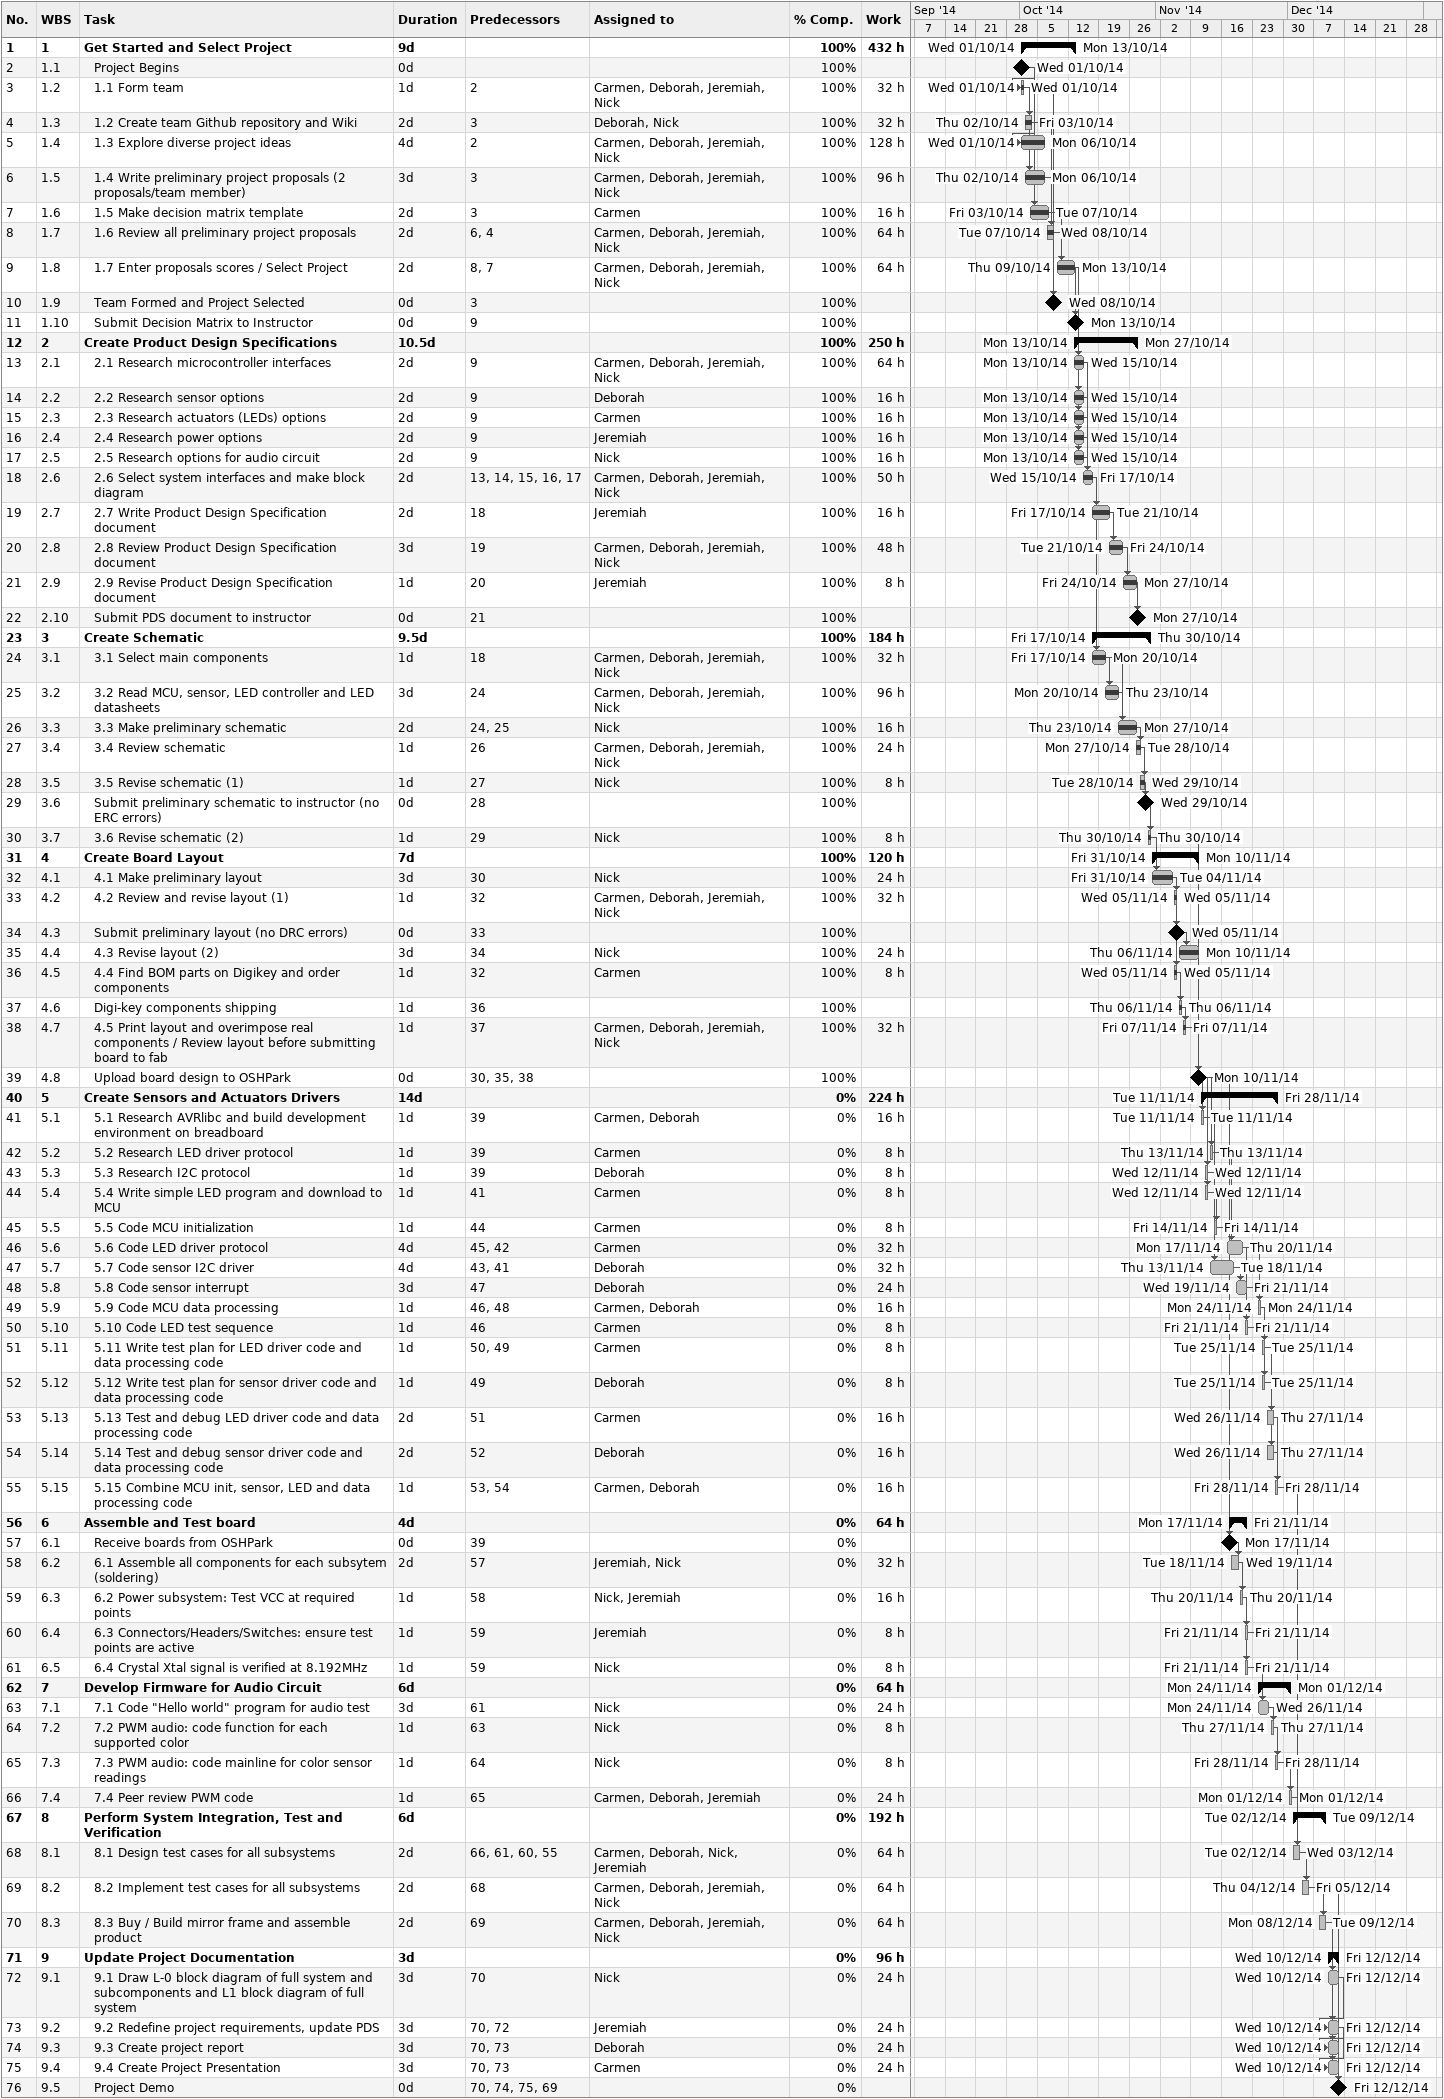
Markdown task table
| ID | WBS | Task | Duration | Start | Finish | Predecessors | Resources | % complete | Work (h) |
|---|---|---|---|---|---|---|---|---|---|
| 1 | 1 | **Get Started and Select Project** | 9d | 2014-10-01 | 2014-10-13 |  |  | 100 | 432 |
| 2 | 1.1 | Project Begins | 0d | 2014-10-01 | 2014-10-01 |  |  | 100 |  |
| 3 | 1.2 | 1.1 Form team | 1d | 2014-10-01 | 2014-10-01 | 2 | Carmen, Deborah, Jeremiah, Nick | 100 | 32 |
| 4 | 1.3 | 1.2 Create team Github repository and Wiki | 2d | 2014-10-02 | 2014-10-03 | 3 | Deborah, Nick | 100 | 32 |
| 5 | 1.4 | 1.3 Explore diverse project ideas | 4d | 2014-10-01 | 2014-10-06 | 2 | Carmen, Deborah, Jeremiah, Nick | 100 | 128 |
| 6 | 1.5 | 1.4 Write preliminary project proposals (2 proposals/team member) | 3d | 2014-10-02 | 2014-10-06 | 3 | Carmen, Deborah, Jeremiah, Nick | 100 | 96 |
| 7 | 1.6 | 1.5 Make decision matrix template | 2d | 2014-10-03 | 2014-10-07 | 3 | Carmen | 100 | 16 |
| 8 | 1.7 | 1.6 Review all preliminary project proposals | 2d | 2014-10-07 | 2014-10-08 | 6, 4 | Carmen, Deborah, Jeremiah, Nick | 100 | 64 |
| 9 | 1.8 | 1.7 Enter proposals scores / Select Project | 2d | 2014-10-09 | 2014-10-13 | 8, 7 | Carmen, Deborah, Jeremiah, Nick | 100 | 64 |
| 10 | 1.9 | Team Formed and Project Selected | 0d | 2014-10-08 | 2014-10-08 | 3 |  | 100 |  |
| 11 | 1.10 | Submit Decision Matrix to Instructor | 0d | 2014-10-13 | 2014-10-13 | 9 |  | 100 |  |
| 12 | 2 | **Create Product Design Specifications** | 10.5d | 2014-10-13 | 2014-10-27 |  |  | 100 | 250 |
| 13 | 2.1 | 2.1 Research microcontroller interfaces | 2d | 2014-10-13 | 2014-10-15 | 9 | Carmen, Deborah, Jeremiah, Nick | 100 | 64 |
| 14 | 2.2 | 2.2 Research sensor options | 2d | 2014-10-13 | 2014-10-15 | 9 | Deborah | 100 | 16 |
| 15 | 2.3 | 2.3 Research actuators (LEDs) options | 2d | 2014-10-13 | 2014-10-15 | 9 | Carmen | 100 | 16 |
| 16 | 2.4 | 2.4 Research power options | 2d | 2014-10-13 | 2014-10-15 | 9 | Jeremiah | 100 | 16 |
| 17 | 2.5 | 2.5 Research options for audio circuit | 2d | 2014-10-13 | 2014-10-15 | 9 | Nick | 100 | 16 |
| 18 | 2.6 | 2.6 Select system interfaces and make block diagram | 2d | 2014-10-15 | 2014-10-17 | 13, 14, 15, 16, 17 | Carmen, Deborah, Jeremiah, Nick | 100 | 50 |
| 19 | 2.7 | 2.7 Write Product Design Specification document | 2d | 2014-10-17 | 2014-10-21 | 18 | Jeremiah | 100 | 16 |
| 20 | 2.8 | 2.8 Review Product Design Specification document | 3d | 2014-10-21 | 2014-10-24 | 19 | Carmen, Deborah, Jeremiah, Nick | 100 | 48 |
| 21 | 2.9 | 2.9 Revise Product Design Specification document | 1d | 2014-10-24 | 2014-10-27 | 20 | Jeremiah | 100 | 8 |
| 22 | 2.10 | Submit PDS document to instructor | 0d | 2014-10-27 | 2014-10-27 | 21 |  | 100 |  |
| 23 | 3 | **Create Schematic** | 9.5d | 2014-10-17 | 2014-10-30 |  |  | 100 | 184 |
| 24 | 3.1 | 3.1 Select main components | 1d | 2014-10-17 | 2014-10-20 | 18 | Carmen, Deborah, Jeremiah, Nick | 100 | 32 |
| 25 | 3.2 | 3.2 Read MCU, sensor, LED controller and LED datasheets | 3d | 2014-10-20 | 2014-10-23 | 24 | Carmen, Deborah, Jeremiah, Nick | 100 | 96 |
| 26 | 3.3 | 3.3 Make preliminary schematic | 2d | 2014-10-23 | 2014-10-27 | 24, 25 | Nick | 100 | 16 |
| 27 | 3.4 | 3.4 Review schematic | 1d | 2014-10-27 | 2014-10-28 | 26 | Carmen, Deborah, Jeremiah, Nick | 100 | 24 |
| 28 | 3.5 | 3.5 Revise schematic (1) | 1d | 2014-10-28 | 2014-10-29 | 27 | Nick | 100 | 8 |
| 29 | 3.6 | Submit preliminary schematic to instructor (no ERC errors) | 0d | 2014-10-29 | 2014-10-29 | 28 |  | 100 |  |
| 30 | 3.7 | 3.6 Revise schematic (2) | 1d | 2014-10-30 | 2014-10-30 | 29 | Nick | 100 | 8 |
| 31 | 4 | **Create Board Layout** | 7d | 2014-10-31 | 2014-11-10 |  |  | 100 | 120 |
| 32 | 4.1 | 4.1 Make preliminary layout | 3d | 2014-10-31 | 2014-11-04 | 30 | Nick | 100 | 24 |
| 33 | 4.2 | 4.2 Review and revise layout (1) | 1d | 2014-11-05 | 2014-11-05 | 32 | Carmen, Deborah, Jeremiah, Nick | 100 | 32 |
| 34 | 4.3 | Submit preliminary layout (no DRC errors) | 0d | 2014-11-05 | 2014-11-05 | 33 |  | 100 |  |
| 35 | 4.4 | 4.3 Revise layout (2) | 3d | 2014-11-06 | 2014-11-10 | 34 | Nick | 100 | 24 |
| 36 | 4.5 | 4.4 Find BOM parts on Digikey and order components | 1d | 2014-11-05 | 2014-11-05 | 32 | Carmen | 100 | 8 |
| 37 | 4.6 | Digi-key components shipping | 1d | 2014-11-06 | 2014-11-06 | 36 |  | 100 |  |
| 38 | 4.7 | 4.5 Print layout and overimpose real components / Review layout before submitting board to fab | 1d | 2014-11-07 | 2014-11-07 | 37 | Carmen, Deborah, Jeremiah, Nick | 100 | 32 |
| 39 | 4.8 | Upload board design to OSHPark | 0d | 2014-11-10 | 2014-11-10 | 30, 35, 38 |  | 100 |  |
| 40 | 5 | **Create Sensors and Actuators Drivers** | 14d | 2014-11-11 | 2014-11-28 |  |  | 0 | 224 |
| 41 | 5.1 | 5.1 Research AVRlibc and build development environment on breadboard | 1d | 2014-11-11 | 2014-11-11 | 39 | Carmen, Deborah | 0 | 16 |
| 42 | 5.2 | 5.2 Research LED driver protocol | 1d | 2014-11-13 | 2014-11-13 | 39 | Carmen | 0 | 8 |
| 43 | 5.3 | 5.3 Research I2C protocol | 1d | 2014-11-12 | 2014-11-12 | 39 | Deborah | 0 | 8 |
| 44 | 5.4 | 5.4 Write simple LED program and download to MCU | 1d | 2014-11-12 | 2014-11-12 | 41 | Carmen | 0 | 8 |
| 45 | 5.5 | 5.5 Code MCU initialization | 1d | 2014-11-14 | 2014-11-14 | 44 | Carmen | 0 | 8 |
| 46 | 5.6 | 5.6 Code LED driver protocol | 4d | 2014-11-17 | 2014-11-20 | 45, 42 | Carmen | 0 | 32 |
| 47 | 5.7 | 5.7 Code sensor I2C driver | 4d | 2014-11-13 | 2014-11-18 | 43, 41 | Deborah | 0 | 32 |
| 48 | 5.8 | 5.8 Code sensor interrupt | 3d | 2014-11-19 | 2014-11-21 | 47 | Deborah | 0 | 24 |
| 49 | 5.9 | 5.9 Code MCU data processing | 1d | 2014-11-24 | 2014-11-24 | 46, 48 | Carmen, Deborah | 0 | 16 |
| 50 | 5.10 | 5.10 Code LED test sequence | 1d | 2014-11-21 | 2014-11-21 | 46 | Carmen | 0 | 8 |
| 51 | 5.11 | 5.11 Write test plan for LED driver code and data processing code | 1d | 2014-11-25 | 2014-11-25 | 50, 49 | Carmen | 0 | 8 |
| 52 | 5.12 | 5.12 Write test plan for sensor driver code and data processing code | 1d | 2014-11-25 | 2014-11-25 | 49 | Deborah | 0 | 8 |
| 53 | 5.13 | 5.13 Test and debug LED driver code and data processing code | 2d | 2014-11-26 | 2014-11-27 | 51 | Carmen | 0 | 16 |
| 54 | 5.14 | 5.14 Test and debug sensor driver code and data processing code | 2d | 2014-11-26 | 2014-11-27 | 52 | Deborah | 0 | 16 |
| 55 | 5.15 | 5.15 Combine MCU init, sensor, LED and data processing code | 1d | 2014-11-28 | 2014-11-28 | 53, 54 | Carmen, Deborah | 0 | 16 |
| 56 | 6 | **Assemble and Test board** | 4d | 2014-11-17 | 2014-11-21 |  |  | 0 | 64 |
| 57 | 6.1 | Receive boards from OSHPark | 0d | 2014-11-17 | 2014-11-17 | 39 |  | 0 |  |
| 58 | 6.2 | 6.1 Assemble all components for each subsytem (soldering) | 2d | 2014-11-18 | 2014-11-19 | 57 | Jeremiah, Nick | 0 | 32 |
| 59 | 6.3 | 6.2 Power subsystem: Test VCC at required points | 1d | 2014-11-20 | 2014-11-20 | 58 | Nick, Jeremiah | 0 | 16 |
| 60 | 6.4 | 6.3 Connectors/Headers/Switches: ensure test points are active | 1d | 2014-11-21 | 2014-11-21 | 59 | Jeremiah | 0 | 8 |
| 61 | 6.5 | 6.4 Crystal Xtal signal is verified at 8.192MHz | 1d | 2014-11-21 | 2014-11-21 | 59 | Nick | 0 | 8 |
| 62 | 7 | **Develop Firmware for Audio Circuit** | 6d | 2014-11-24 | 2014-12-01 |  |  | 0 | 64 |
| 63 | 7.1 | 7.1 Code "Hello world" program for audio test | 3d | 2014-11-24 | 2014-11-26 | 61 | Nick | 0 | 24 |
| 64 | 7.2 | 7.2 PWM audio: code function for each supported color | 1d | 2014-11-27 | 2014-11-27 | 63 | Nick | 0 | 8 |
| 65 | 7.3 | 7.3 PWM audio: code mainline for color sensor readings | 1d | 2014-11-28 | 2014-11-28 | 64 | Nick | 0 | 8 |
| 66 | 7.4 | 7.4 Peer review PWM code | 1d | 2014-12-01 | 2014-12-01 | 65 | Carmen, Deborah, Jeremiah | 0 | 24 |
| 67 | 8 | **Perform System Integration, Test and Verification** | 6d | 2014-12-02 | 2014-12-09 |  |  | 0 | 192 |
| 68 | 8.1 | 8.1 Design test cases for all subsystems | 2d | 2014-12-02 | 2014-12-03 | 66, 61, 60, 55 | Carmen, Deborah, Nick, Jeremiah | 0 | 64 |
| 69 | 8.2 | 8.2 Implement test cases for all subsystems | 2d | 2014-12-04 | 2014-12-05 | 68 | Carmen, Deborah, Jeremiah, Nick | 0 | 64 |
| 70 | 8.3 | 8.3 Buy / Build mirror frame and assemble product | 2d | 2014-12-08 | 2014-12-09 | 69 | Carmen, Deborah, Jeremiah, Nick | 0 | 64 |
| 71 | 9 | **Update Project Documentation** | 3d | 2014-12-10 | 2014-12-12 |  |  | 0 | 96 |
| 72 | 9.1 | 9.1 Draw L-0 block diagram of full system and subcomponents and L1 block diagram of full system | 3d | 2014-12-10 | 2014-12-12 | 70 | Nick | 0 | 24 |
| 73 | 9.2 | 9.2 Redefine project requirements, update PDS | 3d | 2014-12-10 | 2014-12-12 | 70, 72 | Jeremiah | 0 | 24 |
| 74 | 9.3 | 9.3 Create project report | 3d | 2014-12-10 | 2014-12-12 | 70, 73 | Deborah | 0 | 24 |
| 75 | 9.4 | 9.4 Create Project Presentation | 3d | 2014-12-10 | 2014-12-12 | 70, 73 | Carmen | 0 | 24 |
| 76 | 9.5 | Project Demo | 0d | 2014-12-12 | 2014-12-12 | 70, 74, 75, 69 |  | 0 |  |
